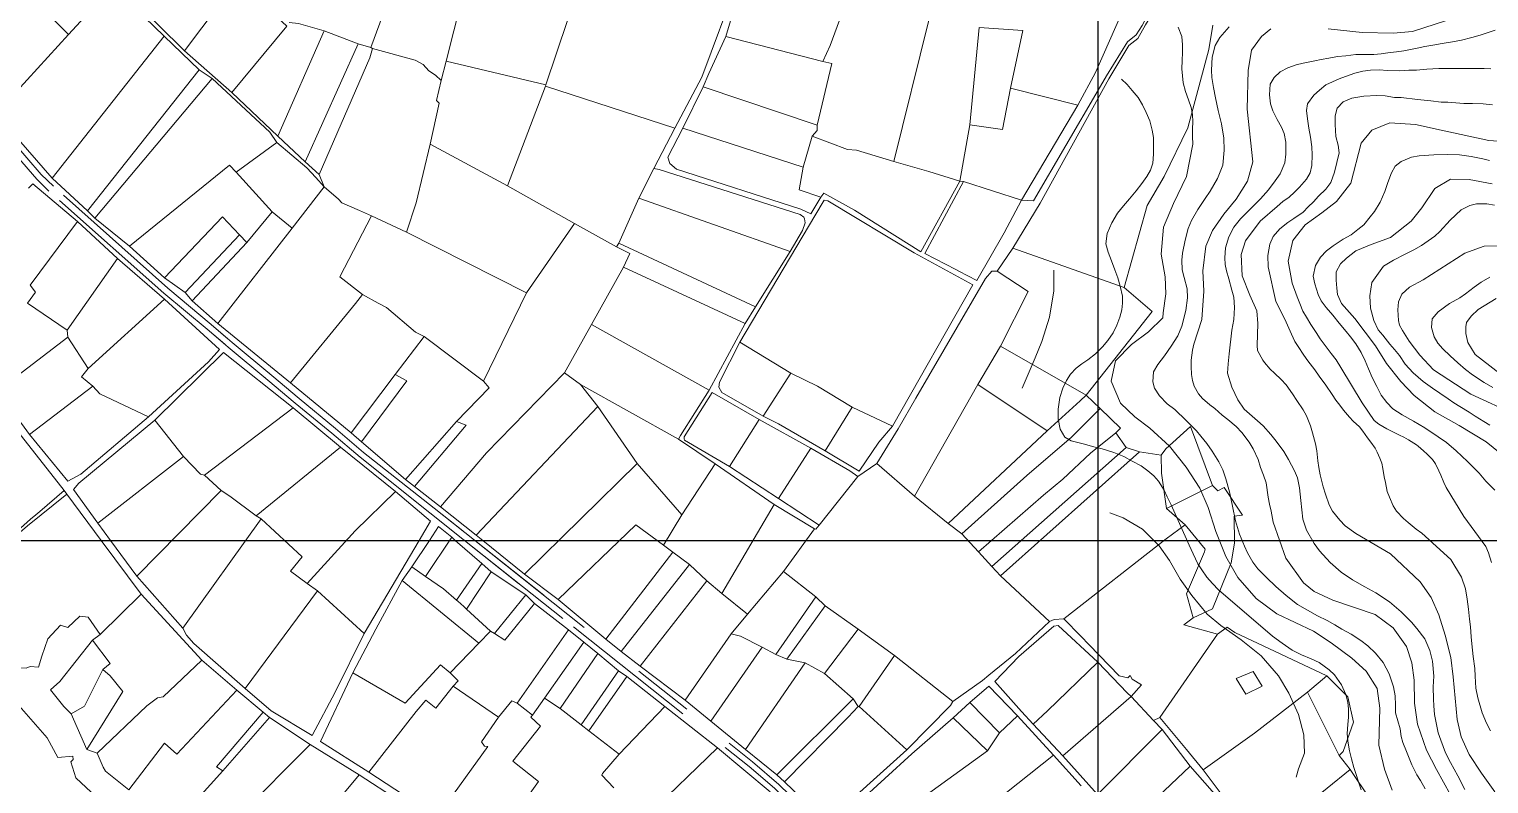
# Model space of a CAD drawing. Header units: metres. Extents: x 548946 to 557077, y 1838800 to 1845419.
# Drawn here: x 551358 to 552235, y 1840854 to 1841307 of the extents above; entities that cross this region are included whole.
import ezdxf

# ---------------------------------------------------------------- set-up
doc = ezdxf.new("R2010")
doc.units = ezdxf.units.M
doc.header["$LTSCALE"] = 28
doc.linetypes.add('MEDIUM_DASHED', pattern=[4.5, 3, -1.5])
for name, color, linetype, lineweight in [('1', 7, 'Continuous', 13), ('10', 7, 'Continuous', 13), ('2', 7, 'Continuous', 13), ('22', 7, 'Continuous', 13), ('60', 7, 'Continuous', 25)]:
    doc.layers.add(name, color=color, linetype=linetype, lineweight=lineweight)

msp = doc.modelspace()

# ---------------------------------------------------------------- linework, layer by layer
at = {"layer": '1'}
for points in [[(552048.1, 1841308.47), (552050.24, 1841302.81), (552050.76, 1841297.87), (552050.73, 1841293.17), (552050.5, 1841288.44), (552050.33, 1841283.31), (552051.15, 1841275.04), (552052.52, 1841269.8), (552054.27, 1841264.81), (552055.88, 1841260.1), (552056.81, 1841255.93), (552056.85, 1841251.54), (552056.66, 1841247.33), (552056.72, 1841242.74), (552056.98, 1841238.18), (552053.14, 1841218.59), (552045.27, 1841202.48), (552039.27, 1841188.24), (552037.93, 1841171.99), (552040.27, 1841158.41), (552040.64, 1841148.21), (552039.09, 1841136.73), (552038.86, 1841133.66), (552030.33, 1841125.33), (552020.04, 1841117.71), (552010.51, 1841107.84), (552007.98, 1841095.64), (552013.47, 1841082.39), (552022.14, 1841074.29), (552031.18, 1841067.52), (552042.9, 1841056.52), (552052.85, 1841043.89), (552061.24, 1841031.35), (552066.16, 1841019.72), (552070.74, 1841005.33), (552076.82, 1840990.21), (552084.04, 1840977.67), (552094.9, 1840965.02), (552107.33, 1840955.77), (552129.34, 1840945.4), (552140.09, 1840938.43), (552152.51, 1840929.19), (552161.01, 1840921.45), (552167.61, 1840911.05), (552169.32, 1840899.19), (552168.69, 1840876.84), (552171.96, 1840862.57), (552176.74, 1840849.89)], [(552078.72, 1841308.67), (552073.25, 1841302.24), (552070.45, 1841297.45), (552068.46, 1841290.4), (552068.25, 1841282.67), (552068.42, 1841278.12), (552069.31, 1841272.09), (552070.59, 1841265.98), (552072.07, 1841258.33), (552074.24, 1841250.37), (552075.59, 1841241.65), (552075.83, 1841234.5), (552074.86, 1841225.49), (552071.82, 1841217.41), (552067.29, 1841209.78), (552064.42, 1841205.51), (552059.91, 1841198.8), (552056.16, 1841192.2), (552054.13, 1841187.5), (552052.28, 1841180.35), (552050.64, 1841172.56), (552050.24, 1841168.46), (552050.57, 1841162.63), (552051.81, 1841157.95), (552053.45, 1841151.1), (552053.72, 1841145.78), (552052.71, 1841138.2), (552050.38, 1841128.64), (552047.96, 1841122.85), (552043.89, 1841116.72), (552039.91, 1841111), (552036, 1841105.68), (552033.28, 1841101.29), (552032.84, 1841095.36), (552033.98, 1841091.45), (552036.91, 1841086.85)], [(552238.61, 1841306.68), (552234.22, 1841305.22), (552229.57, 1841303.72), (552224.41, 1841302.17), (552218.33, 1841300.62), (552212.85, 1841299.55), (552206.71, 1841298.52), (552201.08, 1841297.55), (552196.33, 1841296.83), (552191.62, 1841295.85), (552187.68, 1841294.97), (552183.6, 1841294.2), (552179.23, 1841293.65), (552174.08, 1841293.01), (552170.11, 1841292.38), (552165.59, 1841291.95), (552160.49, 1841291.97), (552154.74, 1841292.03), (552148.82, 1841291.29), (552143.79, 1841290.79), (552138.67, 1841289.89), (552134.08, 1841289.06), (552130.14, 1841288.18), (552123.25, 1841286.79), (552118.94, 1841285.73), (552113.93, 1841284.06), (552109.41, 1841281.54), (552105.79, 1841278.08), (552103.41, 1841274.13), (552102.89, 1841267.79), (552103.57, 1841262.39), (552104.89, 1841258.11), (552107.62, 1841252.97), (552110.29, 1841248.34), (552111.8, 1841244.6), (552112.84, 1841239.38), (552112.83, 1841232.19), (552112.18, 1841226.89), (552109.35, 1841220.26), (552106.34, 1841216.1), (552102.32, 1841210.63), (552097.64, 1841205.21), (552092.64, 1841200.28), (552089.62, 1841197.29), (552085.55, 1841193.25), (552081.47, 1841188.3), (552078.54, 1841182.45), (552076.62, 1841175.81), (552076.19, 1841169.88), (552076.3, 1841165.84), (552077.18, 1841161.9), (552078.57, 1841157.11), (552080.46, 1841150.29), (552081.64, 1841146.13), (552082, 1841140.03), (552081.47, 1841132.78), (552080.33, 1841126.24), (552078.83, 1841112.07), (552078.14, 1841106.11), (552077.79, 1841100.58), (552080.28, 1841092.13), (552083.99, 1841084.37), (552087.82, 1841078.83), (552092.51, 1841074.72), (552095.87, 1841071.87), (552099.12, 1841068.88), (552103.83, 1841063.59)], [(552238.28, 1840848.82), (552230.29, 1840860.11), (552222.95, 1840871.34), (552218.15, 1840881.95), (552215.7, 1840892.3), (552213.37, 1840917.95), (552211.81, 1840929.69), (552208.51, 1840943.05), (552204.7, 1840955.19), (552200.18, 1840965.57), (552193.55, 1840975.07), (552175.73, 1840991.87), (552154.82, 1841004.11), (552148.46, 1841008.72), (552145.13, 1841012.16), (552140.79, 1841017.6), (552138.77, 1841021.39), (552136.64, 1841027.68), (552135.31, 1841032.15), (552133.35, 1841039.33), (552132.59, 1841043.86), (552132.1, 1841047.85), (552131.45, 1841053.84), (552130.54, 1841057.97), (552128.74, 1841064.69), (552127.54, 1841068.88), (552125.27, 1841074.77), (552123.27, 1841078.37), (552119.48, 1841084.07), (552116.87, 1841087.99), (552112.9, 1841093.47), (552110.09, 1841096.69), (552106.04, 1841100.52), (552103.33, 1841102.98), (552099.93, 1841106.99), (552098.9, 1841108.31), (552095.86, 1841114.1), (552095.48, 1841117.14), (552096.03, 1841130.34), (552095.38, 1841137.91), (552091.11, 1841147.45), (552086.52, 1841158.97), (552085.87, 1841171.79), (552088.49, 1841180.02), (552097.35, 1841191.86), (552107.5, 1841200.57), (552111.04, 1841203.62), (552114.75, 1841206.3), (552118.03, 1841209.33), (552121.06, 1841212.32), (552125.17, 1841217.01), (552127.44, 1841220.82), (552128.44, 1841225.39), (552128.7, 1841231.69), (552128.34, 1841236.61), (552127.64, 1841242.27), (552126.7, 1841247.64), (552125.85, 1841253.41), (552125.24, 1841258.3), (552125.9, 1841262.43), (552129.7, 1841267.61), (552132.98, 1841270.63), (552136.77, 1841273.72), (552140.84, 1841275.66), (552144.8, 1841277.46), (552148.67, 1841278.86), (552154.17, 1841280.86), (552159, 1841281.98), (552163.63, 1841282.56), (552169.09, 1841282.72), (552173.71, 1841282.38), (552181.04, 1841282.25), (552186.62, 1841282.55), (552191.32, 1841282.62), (552197.38, 1841283.24)], [(552197.38, 1841283.24), (552204.64, 1841283.63), (552211.17, 1841283.66), (552216.27, 1841283.64), (552224.52, 1841283.5), (552231.82, 1841283.63), (552235.89, 1841283.48)], [(552128.08, 1840928.8), (552122.16, 1840931.22), (552116.51, 1840933.99), (552110.68, 1840938.16), (552104.84, 1840942.34), (552072.34, 1840970.26), (552068.73, 1840974.03), (552065.25, 1840977.97), (552062.27, 1840982.19), (552060.03, 1840985.98), (552057.06, 1840991.97), (552054.74, 1840997.05), (552043.89, 1841021.3), (552041.61, 1841026.08), (552039.8, 1841030.07), (552036.28, 1841035.54), (552033.44, 1841038.71), (552029.92, 1841041.72), (552025.84, 1841044.89), (552020.51, 1841047.67), (552015.5, 1841050.35), (552009.45, 1841052.73), (552002.58, 1841054.94), (551996.64, 1841056.43), (551991.95, 1841057.76), (551983.88, 1841059.82), (551980.08, 1841061.95), (551977.26, 1841066.73), (551976.1, 1841072.95), (551976.12, 1841078.94), (551977.1, 1841085.81), (551978.78, 1841091.46), (551981.03, 1841096.11), (551983.55, 1841099.88), (551986.86, 1841103.43), (551990.22, 1841106), (551993.97, 1841108.54), (551998.43, 1841112.16), (552002.65, 1841116.37), (552005.8, 1841120.06), (552009.13, 1841124.69), (552011.39, 1841129.34), (552013.17, 1841134.09), (552014.22, 1841138.59), (552014.79, 1841142.65), (552014.66, 1841146.7), (552013.29, 1841152.81), (552011.89, 1841157.85), (552010.15, 1841162.62), (552008.17, 1841167.97), (552006.07, 1841173.15), (552004.76, 1841178.12), (552005.58, 1841184.44), (552008.39, 1841190.84), (552011.65, 1841196.62), (552015.24, 1841201.05), (552018.84, 1841205.34), (552022.85, 1841210.13), (552026.22, 1841214.46), (552029.3, 1841218.6), (552031.5, 1841222.48), (552032.89, 1841226.72), (552033.22, 1841232.05), (552033.38, 1841237.52), (552033.35, 1841242.04), (552032.49, 1841246.53), (552031.02, 1841252.17), (552028.86, 1841257.12), (552026.67, 1841261.83), (552024.12, 1841266.26), (552020.53, 1841270.41), (552017.41, 1841273.94), (552014.04, 1841277.19)], [(552236.9, 1841261.79), (552231.22, 1841262.26), (552224.92, 1841262.51), (552219.68, 1841262.64), (552210.19, 1841263.29), (552206.12, 1841263.43), (552199.9, 1841264.09), (552191.96, 1841264.93), (552182.15, 1841266.06), (552178.08, 1841266.2), (552172.48, 1841267.07), (552167.36, 1841267.35), (552159.57, 1841266.9), (552152.4, 1841265.74), (552147.19, 1841263.52), (552143.61, 1841259.81), (552142.35, 1841255.21), (552142.37, 1841249.86), (552142.86, 1841242.73)], [(552248.43, 1841239.22), (552234.69, 1841240.41), (552206.17, 1841246.44), (552190.62, 1841250.02), (552175.24, 1841250.91), (552164.46, 1841246.47), (552158.06, 1841238.77), (552151.92, 1841214.77), (552143.19, 1841203.56), (552134.49, 1841196.77), (552124.4, 1841189.69), (552117.03, 1841180.19), (552114.27, 1841167.71), (552116.62, 1841154.52), (552119.63, 1841146.3), (552121.29, 1841142.45), (552123.04, 1841137.84), (552125.21, 1841134.06), (552127.84, 1841129.69), (552131.06, 1841124.86), (552133.49, 1841121.12), (552136.46, 1841117.18), (552140.08, 1841112.27), (552143.02, 1841108.59), (552145.83, 1841103.84), (552158.67, 1841082.64), (552165.9, 1841072.13), (552168.6, 1841069.86), (552173.47, 1841067.09), (552176.67, 1841065.47), (552180.98, 1841063.31), (552183.75, 1841062.01), (552186.56, 1841060.34), (552191.27, 1841057.36), (552192.34, 1841056.53), (552195.49, 1841053.74), (552197.75, 1841051.8), (552200.86, 1841048.53), (552202.71, 1841046.06), (552204.78, 1841041.88), (552205.97, 1841039.24), (552207.68, 1841034.82), (552209.03, 1841031.71), (552219.68, 1841014.24), (552232.82, 1840996.4), (552234.46, 1840992.56), (552236.36, 1840986.62)], [(552142.86, 1841242.73), (552144.16, 1841237.54), (552144.74, 1841232.91), (552142.01, 1841221.33), (552139.92, 1841215.06), (552136.88, 1841211.16), (552132.44, 1841206.94), (552129.33, 1841203.55), (552126.2, 1841200.42), (552123.21, 1841197.17), (552117.68, 1841193.34), (552114.04, 1841191.06), (552109.17, 1841187.19), (552105.16, 1841182.64), (552103.14, 1841177.94), (552102.03, 1841171.14), (552102.09, 1841164.36), (552106.85, 1841143.49), (552112.1, 1841132.97), (552116.15, 1841123.86), (552118.24, 1841119.5), (552120.16, 1841116.46), (552123.59, 1841111.39), (552126.04, 1841107.94), (552130.3, 1841102.39), (552132.89, 1841098.67), (552136.85, 1841093.18), (552140.62, 1841087.68), (552142.89, 1841084.2), (552145.19, 1841081.21), (552147.49, 1841078.22), (552150.99, 1841074.12), (552153.22, 1841071.7), (552157.03, 1841068.22), (552158.99, 1841065.67), (552161.9, 1841061.69), (552163.77, 1841059.03), (552166.44, 1841055.41), (552167.62, 1841052.96), (552169.23, 1841049.3), (552170.37, 1841046.36), (552170.96, 1841043.15), (552171.88, 1841038.16), (552172.6, 1841034.68), (552173.75, 1841029.33), (552175.04, 1841025.92), (552177.33, 1841020.71), (552179.28, 1841017.48), (552183.48, 1841013.19), (552186.3, 1841010.65), (552191.02, 1841006.8), (552194.53, 1841004.25), (552211.81, 1840988.58), (552218.38, 1840977.95), (552220.71, 1840970.8), (552221.73, 1840964.65), (552222.47, 1840958.74), (552223.1, 1840952.67), (552223.68, 1840948.04), (552224.16, 1840942.09), (552224.56, 1840937.83), (552225.38, 1840930.23), (552226.28, 1840923.02), (552226.6, 1840918.36), (552226.98, 1840911.09), (552228.09, 1840905.35), (552230.65, 1840896.4), (552233.4, 1840890.08), (552235.66, 1840885.53)], [(552241.6, 1841052.32), (552233.07, 1841059.15), (552216.95, 1841069.02), (552202.31, 1841077.23), (552189.82, 1841086.99), (552181.89, 1841095.43), (552173.3, 1841106.26), (552166.68, 1841116.93), (552154.22, 1841133.42), (552146.2, 1841142.34), (552143.91, 1841147.77), (552143.41, 1841151.55), (552143.09, 1841156.32), (552143.09, 1841161.42), (552145.71, 1841166.19), (552149.15, 1841169.64), (552154.89, 1841173.92), (552164.08, 1841177.86), (552175.63, 1841182.04), (552188.15, 1841191.85), (552194.52, 1841199.81), (552202.28, 1841211.55), (552211.63, 1841217.13), (552222.92, 1841216.96), (552236.68, 1841214.34)], [(552238.03, 1841201.44), (552233.49, 1841202.19), (552227.22, 1841202.19), (552223.28, 1841201.3), (552218.14, 1841198.57), (552211.46, 1841192.38), (552205.26, 1841185.6), (552202.35, 1841182.75), (552194.29, 1841177.17), (552189.77, 1841174.65), (552184.48, 1841172.03), (552177.49, 1841168.41), (552171.41, 1841164.78), (552164.41, 1841154.89), (552163.17, 1841147.03), (552163.59, 1841139.5), (552165.69, 1841132.06), (552168.35, 1841126.51), (552170.97, 1841123.31), (552175.31, 1841117.84), (552178.04, 1841114.79), (552180.98, 1841111.11), (552184.52, 1841105.8), (552189.34, 1841100.65), (552195.34, 1841095.52), (552200.8, 1841091.5), (552205.22, 1841088.53), (552210.22, 1841085.1), (552213.67, 1841082.66), (552217.33, 1841080.5), (552222.99, 1841077.03), (552226.43, 1841074.58), (552231.66, 1841071.45), (552235.32, 1841069.29)], [(552250.96, 1841075.38), (552223.91, 1841087.92), (552201.48, 1841102.53), (552193.28, 1841111.25), (552186.88, 1841119.64), (552182.78, 1841126.22), (552180.98, 1841129.34), (552180.49, 1841132.14), (552179.98, 1841138.56), (552180.48, 1841143.33), (552182.44, 1841147.93), (552187.04, 1841152.21), (552195.24, 1841156.49), (552220.33, 1841172.63), (552231.91, 1841176.89), (552245.75, 1841177.01)], [(551973.45, 1841162.38), (551973.45, 1841162.38), (551973.45, 1841149.93), (551970.88, 1841134.18), (551966.22, 1841119.59), (551962.26, 1841109.75), (551954.38, 1841091.37)], [(552237.08, 1841091.85), (552232, 1841094.87), (552224.89, 1841099.47), (552220.69, 1841102.74), (552216.03, 1841106.6), (552211.45, 1841110.86), (552207.13, 1841115.15), (552204.1, 1841118.43), (552201.79, 1841122.33), (552200.31, 1841127.89), (552200.7, 1841133.16), (552204.36, 1841137.28), (552211.05, 1841142.29), (552217.28, 1841145.82), (552220.77, 1841148.21), (552225.9, 1841152.12), (552230.21, 1841155.27), (552235.32, 1841158.26)], [(552036.91, 1841086.85), (552041.56, 1841082.07), (552046.04, 1841078.58), (552053, 1841072.01), (552059.13, 1841065.85), (552061.75, 1841062.65), (552065.3, 1841058.26), (552068.63, 1841053.58), (552072.55, 1841047.27), (552074.99, 1841042.35), (552076.84, 1841036.97), (552078.87, 1841029.12), (552080.73, 1841020.47), (552082.59, 1841011.82), (552084.91, 1841003.75), (552087.9, 1840996.54), (552089.7, 1840992.59), (552092.9, 1840986.85), (552096.02, 1840982.79), (552101.1, 1840977.68), (552106.87, 1840972.26), (552112.9, 1840966.87), (552119.84, 1840961.47), (552125.76, 1840958.03), (552131.79, 1840954.73), (552137.64, 1840951.8), (552142.14, 1840949.23), (552146.39, 1840946.63), (552151.98, 1840943.67), (552157.82, 1840939.82), (552162.13, 1840936.7), (552166.74, 1840932.18), (552171.22, 1840926.6), (552174.81, 1840919.87), (552177.49, 1840911.97), (552178.42, 1840906.6), (552178.62, 1840900.88), (552178.6, 1840896.27), (552181.43, 1840886.72), (552182.1, 1840882.08), (552183.12, 1840878.54), (552185.25, 1840873.12), (552186.8, 1840869.16), (552188.57, 1840865.05), (552191.52, 1840859.15), (552193.6, 1840855.65), (552196.54, 1840850.61)], [(552103.83, 1841063.59), (552106.95, 1841059.54), (552111.64, 1841053.33), (552114.45, 1841048.59), (552118.04, 1841041.85), (552119.76, 1841037.49), (552121.01, 1841031.64), (552121.72, 1841023.89), (552123.1, 1841012.83), (552125.25, 1841006.04), (552129.77, 1840998.11), (552133.06, 1840993.69), (552139.43, 1840986.65), (552146.04, 1840980.81), (552152.74, 1840976.29), (552160.33, 1840972.01), (552166.79, 1840968.38), (552175.02, 1840963.13), (552182.07, 1840956.96), (552188.19, 1840950.8), (552191.54, 1840947.04), (552196.23, 1840940.83), (552199.33, 1840933.77), (552200.91, 1840927.43), (552201.77, 1840918.4), (552201.26, 1840912.06), (552201.53, 1840904.65), (552201.64, 1840900.61), (552202.17, 1840895.32), (552202.8, 1840891.35), (552204.32, 1840884.36), (552205.79, 1840879.97), (552208.7, 1840872.36), (552211.78, 1840866.48), (552216.04, 1840858.52), (552220.33, 1840850.3)], [(552007.05, 1841016.59), (552015.14, 1841013.52), (552026.63, 1841006.65), (552036.68, 1840996.75)], [(552036.68, 1840996.75), (552042.86, 1840987.8), (552049.43, 1840976.69), (552056.25, 1840966.78), (552065.55, 1840955.62), (552073.66, 1840948.85), (552086.03, 1840940.15), (552097.99, 1840930.62), (552108.3, 1840918.68), (552114.66, 1840908.19), (552120.41, 1840895.42), (552123.51, 1840883.1), (552123.97, 1840872.13), (552120.49, 1840862.62), (552118.98, 1840857.7)], [(552158.03, 1840850.11), (552156.42, 1840854.81), (552155.04, 1840859.34), (552153.59, 1840863.55), (552152.14, 1840868.68), (552151.13, 1840873.45), (552150, 1840879.24), (552149.71, 1840884), (552149.98, 1840889.24), (552150.34, 1840893.68), (552150.34, 1840898.58), (552150.02, 1840902.83), (552148.84, 1840907.38), (552146.27, 1840913.19), (552142.05, 1840919.2), (552138.81, 1840922.27), (552132.86, 1840926.53), (552128.08, 1840928.8)]]:
    msp.add_lwpolyline(points, dxfattribs=at)
at = {"layer": '10'}
for p, q in [((551354.77, 1841331.22), (551381.75, 1841304.12)), ((551408.33, 1841333.06), (551439.13, 1841302.95)), ((551776.4, 1841302.86), (551785.97, 1841334.94)), ((551563.29, 1841296.24), (551572.14, 1841319.96)), ((551617.66, 1841324.53), (551608.41, 1841287.92)), ((551668.26, 1841273.77), (551681.38, 1841312.39)), ((551877.31, 1841227.67), (551898.32, 1841312.71)), ((551507.47, 1841242.85), (551535.29, 1841306.19)), ((551776.4, 1841302.86), (551834.64, 1841287.73)), ((551928.52, 1841308.28), (551923.03, 1841249.76)), ((551460.18, 1841282.86), (551467.87, 1841277.56)), ((551608.41, 1841287.92), (551605.48, 1841276.32)), ((551608.41, 1841287.92), (551668.26, 1841273.77)), ((551467.87, 1841277.56), (551502.66, 1841245.3)), ((551668.11, 1841273.05), (551668.26, 1841273.77)), ((551479.77, 1841269.26), (551507.47, 1841242.85)), ((551745.84, 1841247.63), (551668.11, 1841273.05)), ((551750.73, 1841247.74), (551762.87, 1841272.5)), ((551831.26, 1841249.57), (551762.87, 1841272.5)), ((551733.29, 1841223.45), (551745.84, 1841247.63)), ((551750.73, 1841247.74), (551822.92, 1841224.35)), ((551923.03, 1841249.76), (551917.02, 1841215.83)), ((551506.86, 1841239.19), (551482.31, 1841221.22)), ((551822.92, 1841224.35), (551828.32, 1841242.93)), ((551645.39, 1841213.09), (551598.84, 1841238.13)), ((551733.29, 1841223.45), (551724.27, 1841205.73)), ((551515.93, 1841187.56), (551535.27, 1841212.39)), ((551919.13, 1841215.65), (551917.02, 1841215.83)), ((551954, 1841204.5), (551919.13, 1841215.65)), ((551418.22, 1841176.89), (551397.45, 1841193.58)), ((551471.38, 1841130.35), (551515.93, 1841187.56)), ((551656.81, 1841148.67), (551685.53, 1841190.37)), ((551451.66, 1841149.06), (551484.3, 1841183.72)), ((551411.08, 1841169.46), (551380.93, 1841126.38)), ((551939.49, 1841161.7), (551948.81, 1841175.7)), ((551948.81, 1841175.7), (552015.79, 1841151.91)), ((551695.69, 1841129.72), (551714.96, 1841164.1)), ((551788.03, 1841130.35), (551714.96, 1841164.1)), ((551439.4, 1841157.79), (551451.66, 1841149.06)), ((551439.38, 1841144.95), (551393.56, 1841103.28)), ((551439.38, 1841144.95), (551472.37, 1841114.8)), ((551451.66, 1841149.06), (551455.89, 1841143.97)), ((551471.38, 1841130.35), (551455.89, 1841143.97)), ((551656.81, 1841148.67), (551630.94, 1841095.68)), ((551766.45, 1841090.36), (551695.69, 1841129.72)), ((551766.45, 1841090.36), (551788.03, 1841130.35)), ((551381.24, 1841122.18), (551393.56, 1841103.28)), ((551595.2, 1841122.62), (551630.94, 1841095.68)), ((551815.59, 1841100.5), (551784.86, 1841119.18)), ((551927.76, 1841093.71), (551941.33, 1841116.81)), ((551992.87, 1841087.2), (551941.33, 1841116.81)), ((551433.62, 1841072.32), (551474.85, 1841112.97)), ((551474.85, 1841112.97), (551516.66, 1841079.68)), ((551798.8, 1841074.6), (551815.59, 1841100.5)), ((551358.2, 1841063.72), (551339.02, 1841089.96)), ((551551.44, 1841064.66), (551514.96, 1841094.74)), ((551689.26, 1841093.66), (551748.1, 1841060.73)), ((551927.76, 1841093.71), (551889.68, 1841026.49)), ((551969.52, 1841065.77), (551927.76, 1841093.71)), ((551992.87, 1841087.2), (552001.22, 1841079.3)), ((551433.62, 1841072.32), (551450.78, 1841050.3)), ((551516.66, 1841079.68), (551463.39, 1841039.11)), ((551796.5, 1841072.6), (551827.48, 1841055.36)), ((551351.24, 1841065.47), (551378.99, 1841030.05)), ((551551.44, 1841064.66), (551557.72, 1841059.29)), ((551583.99, 1841036.63), (551614.75, 1841071.53)), ((551910.02, 1841010.18), (551969.52, 1841065.77)), ((551545.06, 1841056.04), (551494.4, 1841014.69)), ((551583.99, 1841036.63), (551557.72, 1841059.29)), ((551936.14, 1840984.32), (552016.97, 1841055.86)), ((551450.78, 1841050.3), (551399.37, 1841010.42)), ((551855.68, 1841038.31), (551867.07, 1841046.19)), ((551889.68, 1841026.49), (551867.07, 1841046.19)), ((551941.35, 1840978.67), (552024.9, 1841053.26)), ((552024.9, 1841053.26), (552037.98, 1841051.17)), ((551832.61, 1841009.09), (551855.68, 1841038.31)), ((551378.99, 1841030.05), (551380.58, 1841027.81)), ((551422.67, 1840978.45), (551473.33, 1841029.88)), ((551583.99, 1841036.63), (551589.45, 1841032.43)), ((551605.06, 1841020.11), (551589.45, 1841032.43)), ((552041.08, 1841019.11), (552068.81, 1841032.92)), ((551380.58, 1841027.81), (551401.31, 1841000)), ((551626.56, 1841003.2), (551605.06, 1841020.11)), ((551774.14, 1840968.08), (551805.46, 1841021.62)), ((551497.44, 1841012.88), (551450.31, 1840947.28)), ((551497.44, 1841012.88), (551494.4, 1841014.69)), ((552052.38, 1841009.39), (552041.08, 1841019.11)), ((551595.68, 1841005.72), (551592.29, 1841000)), ((551603.86, 1841008.27), (551598.44, 1841000)), ((551611.87, 1841001.83), (551603.86, 1841008.27)), ((551401.31, 1841000), (551425.39, 1840967.69)), ((551592.29, 1841000), (551559.18, 1840944.1)), ((551598.44, 1841000), (551587.96, 1840984.01)), ((551611.87, 1841001.83), (551596.15, 1840978.31)), ((551613.97, 1841000), (551611.87, 1841001.83)), ((551614.76, 1840963.96), (551629.89, 1840986.11)), ((551704.4, 1840940.68), (551744.6, 1840992.95)), ((551713.63, 1840933.3), (551754.71, 1840985.41)), ((551928.27, 1840993.07), (551936.14, 1840984.32)), ((551450.31, 1840947.28), (551422.67, 1840978.45)), ((551582.12, 1840975.89), (551587.96, 1840984.01)), ((551582.12, 1840975.89), (551628.18, 1840938.25)), ((551596.15, 1840978.31), (551587.96, 1840984.01)), ((551620.81, 1840958.69), (551635.6, 1840981.13)), ((551635.6, 1840981.13), (551656.34, 1840967.25)), ((551725.07, 1840924.34), (551764.98, 1840975.75)), ((551774.14, 1840968.08), (551764.98, 1840975.75)), ((551789.45, 1840955.65), (551811.19, 1840981.26)), ((551941.35, 1840978.67), (551936.14, 1840984.32)), ((551941.35, 1840978.67), (551970.89, 1840951.31)), ((551425.39, 1840967.69), (551400.76, 1840943.5)), ((551461.84, 1840927.95), (551425.39, 1840967.69)), ((551531.24, 1840969.58), (551487.7, 1840910.95)), ((551531.24, 1840969.58), (551525.09, 1840974.04)), ((551559.18, 1840944.1), (551531.24, 1840969.58)), ((551661.48, 1840962.14), (551656.34, 1840967.25)), ((551774.14, 1840968.08), (551789.45, 1840955.65)), ((551620.81, 1840958.69), (551635.12, 1840945.45)), ((551661.48, 1840962.14), (551682.06, 1840946.31)), ((551704.4, 1840940.68), (551675.76, 1840964.51)), ((551806.41, 1840931.38), (551830.5, 1840966.03)), ((551836.14, 1840960.67), (551813.1, 1840928.55)), ((551830.5, 1840966.03), (551836.14, 1840960.67)), ((551856.03, 1840946.67), (551836.14, 1840960.67)), ((551779.69, 1840943.79), (551789.45, 1840955.65)), ((551400.76, 1840943.5), (551396.01, 1840939.97)), ((551628.18, 1840938.25), (551635.12, 1840945.45)), ((551651.23, 1840902.24), (551682.06, 1840946.31)), ((551691.1, 1840938.8), (551682.06, 1840946.31)), ((551713.63, 1840933.3), (551704.4, 1840940.68)), ((551751.95, 1840904.01), (551779.69, 1840943.79)), ((551856.03, 1840946.67), (551835.69, 1840919.95)), ((551856.03, 1840946.67), (551877.82, 1840930.81)), ((552037.22, 1840893.48), (552071.76, 1840943.66)), ((551628.18, 1840938.25), (551610.88, 1840920.3)), ((551699.59, 1840932.07), (551712.08, 1840921.65)), ((551725.07, 1840924.34), (551713.63, 1840933.3)), ((551482.85, 1840910), (551461.84, 1840927.95)), ((551751.95, 1840904.01), (551725.07, 1840924.34)), ((551788.26, 1840874.27), (551824.03, 1840926.47)), ((551813.1, 1840928.55), (551806.41, 1840931.38)), ((551824.03, 1840926.47), (551813.1, 1840928.55)), ((551835.69, 1840919.95), (551824.03, 1840926.47)), ((551877.82, 1840930.81), (551856.64, 1840900.16)), ((551912.77, 1840903.25), (551877.82, 1840930.81)), ((551712.08, 1840921.65), (551689.51, 1840889.21)), ((551716.91, 1840918.15), (551694.24, 1840885.53)), ((551712.08, 1840921.65), (551716.91, 1840918.15)), ((551716.91, 1840918.15), (551739.91, 1840900.18)), ((552125.74, 1840908.75), (552137.33, 1840918.49)), ((551639.88, 1840893.73), (551612.79, 1840912.41)), ((551978.88, 1840870.59), (552019.99, 1840906.1)), ((552033.27, 1840891.79), (552019.99, 1840906.1)), ((552144.82, 1840870.64), (552125.74, 1840908.75)), ((551660.32, 1840895), (551651.23, 1840902.24)), ((551660.32, 1840895), (551667.53, 1840905.2)), ((551689.51, 1840889.21), (551676.92, 1840899)), ((551712.32, 1840871.46), (551739.91, 1840900.18)), ((551739.91, 1840900.18), (551771.43, 1840875.38)), ((551767.53, 1840891.25), (551751.95, 1840904.01)), ((551807.01, 1840859.17), (551852.93, 1840904.85)), ((551856.64, 1840900.16), (551855.99, 1840900.05)), ((551885.18, 1840874.2), (551856.64, 1840900.16)), ((551913, 1840893.25), (551923.09, 1840902.56)), ((551383.3, 1840895.83), (551392.64, 1840874.22)), ((551694.24, 1840885.53), (551689.51, 1840889.21)), ((551788.26, 1840874.27), (551767.53, 1840891.25)), ((551913, 1840893.25), (551933.62, 1840873.45)), ((551978.88, 1840870.59), (551961.01, 1840889.55)), ((552037.22, 1840893.48), (552033.27, 1840891.79)), ((551712.32, 1840871.46), (551694.24, 1840885.53)), ((551999.7, 1840847.23), (552038.46, 1840886.29)), ((551392.64, 1840874.22), (551398.94, 1840872.03)), ((551526.82, 1840877.22), (551464.4, 1840814.68)), ((551556.28, 1840859.03), (551526.82, 1840877.22)), ((551728.44, 1840833.88), (551771.43, 1840875.38)), ((551771.43, 1840875.38), (551803.09, 1840848.84)), ((551788.26, 1840874.27), (551807.01, 1840859.17)), ((551852.09, 1840814.64), (551933.62, 1840873.45)), ((551973.33, 1840871), (551989.97, 1840852.55)), ((551999.7, 1840847.23), (551978.88, 1840870.59)), ((552053.05, 1840874.27), (552063.14, 1840862.03)), ((552151.42, 1840862.19), (552144.82, 1840870.64)), ((552014.92, 1840826), (552055.27, 1840864.32)), ((552073.02, 1840844.25), (552055.27, 1840864.32)), ((552063.14, 1840862.03), (552075.08, 1840846.03)), ((552151.42, 1840862.19), (552163.18, 1840844.69)), ((551474.46, 1840861.48), (551443.08, 1840826.99)), ((551579.76, 1840843.93), (551556.28, 1840859.03)), ((551807.01, 1840859.17), (551811.65, 1840854.8))]:
    msp.add_line(p, q, dxfattribs=at)
for points in [[(551404.96, 1841340.37), (551451.42, 1841294.3), (551483.25, 1841336.61), (551512.72, 1841309.02)], [(551745.84, 1841247.63), (551762.09, 1841278.34), (551783.8, 1841337.13)], [(551337.96, 1841256.44), (551381.75, 1841304.12), (551408.33, 1841333.06)], [(551987.9, 1841261.55), (551998.5, 1841281.09), (552019.05, 1841328.13)], [(551847.57, 1841320.25), (551839.13, 1841297.48), (551834.64, 1841287.73)], [(552000, 1841270.66), (552004.99, 1841279.23), (552017.76, 1841299.56), (552022.87, 1841303.91), (552026.45, 1841309.34), (552030.94, 1841317.65)], [(551451.42, 1841294.3), (551479.77, 1841269.26), (551512.72, 1841309.02)], [(551514.21, 1841311.22), (551519.75, 1841310.73), (551535.29, 1841306.19), (551555.57, 1841298.39)], [(552000, 1841265.67), (552006.45, 1841277.35), (552018.49, 1841297.49), (552023.82, 1841301.71), (552028.53, 1841309.91), (552031.72, 1841315.06)], [(552015.79, 1841151.91), (552029.45, 1841201.24), (552039.82, 1841218.74), (552053.99, 1841248.02), (552066.56, 1841295.1), (552068.98, 1841309.6)], [(551337.96, 1841256.44), (551371.85, 1841217.72), (551439.13, 1841302.95)], [(551371.85, 1841217.72), (551393.06, 1841198.07), (551460.18, 1841282.86), (551439.13, 1841302.95)], [(551762.87, 1841272.5), (551766.16, 1841280.5), (551776.4, 1841302.86)], [(551947.37, 1841271.8), (551954.8, 1841306.47), (551928.52, 1841308.28)], [(551507.47, 1841242.85), (551523.74, 1841227.56), (551555.57, 1841298.39)], [(551564.35, 1841295.56), (551562.73, 1841290.07), (551532.15, 1841219.97)], [(551605.48, 1841276.32), (551602.13, 1841279.57), (551598.17, 1841282.09), (551594.6, 1841286.04), (551589.86, 1841288.55), (551564.35, 1841295.56), (551563.29, 1841296.24), (551555.57, 1841298.39)], [(551831.26, 1841249.57), (551840.09, 1841286.67), (551834.64, 1841287.73)], [(551393.06, 1841198.07), (551397.45, 1841193.58), (551467.87, 1841277.56)], [(551598.84, 1841238.13), (551604.39, 1841262.85), (551602.79, 1841264.44), (551605.48, 1841276.32)], [(551668.11, 1841273.05), (551645.39, 1841213.09), (551685.53, 1841190.37), (551710.78, 1841176.32)], [(551947.37, 1841271.8), (551942.53, 1841246.92), (551923.03, 1841249.76)], [(551954, 1841204.5), (551987.9, 1841261.55), (551947.37, 1841271.8)], [(551948.81, 1841175.7), (551965.21, 1841202.7), (552000, 1841265.67)], [(552000, 1841270.66), (551961.16, 1841203.97), (551954, 1841204.5)], [(551750.73, 1841247.74), (551741.73, 1841230.26), (551742.84, 1841226.52), (551746.93, 1841223.18), (551821.57, 1841199.11), (551827.57, 1841196.17), (551833.52, 1841206.28)], [(551828.32, 1841242.93), (551831.24, 1841246.34), (551831.26, 1841249.57)], [(551502.66, 1841245.3), (551506.86, 1841239.19), (551524.83, 1841223.92)], [(551828.32, 1841242.93), (551849.5, 1841234.97), (551854.94, 1841234.41), (551877.31, 1841227.67)], [(551584.62, 1841185.27), (551590.53, 1841202.78), (551598.84, 1841238.13)], [(551439.4, 1841157.79), (551418.22, 1841176.89), (551478.47, 1841225.43)], [(551503.98, 1841197.43), (551482.31, 1841221.22), (551478.47, 1841225.43)], [(551523.74, 1841227.56), (551532.15, 1841219.97), (551535.27, 1841212.39)], [(551535.27, 1841212.39), (551530.21, 1841218), (551524.83, 1841223.92)], [(551815.14, 1841173.7), (551822.61, 1841186.26), (551824.19, 1841190.78), (551823.73, 1841193.21), (551823.25, 1841194.2), (551821.18, 1841195.92), (551736.39, 1841222.89), (551733.29, 1841223.45)], [(551833.52, 1841206.28), (551820.56, 1841210.72), (551822.92, 1841224.35)], [(551877.31, 1841227.67), (551898.33, 1841221.67), (551917.02, 1841215.83)], [(551386.99, 1841191.65), (551360.18, 1841214.19), (551357.73, 1841211.76)], [(551563.58, 1841195.11), (551556.4, 1841198.3), (551545.83, 1841202.94), (551543.91, 1841205.03), (551535.27, 1841212.39)], [(551833.52, 1841206.28), (551835.39, 1841208.59), (551853.72, 1841198.52), (551893.67, 1841173.46), (551917.02, 1841215.83)], [(551916.34, 1841161.86), (551914.62, 1841162.75), (551896.08, 1841172.37), (551919.13, 1841215.65)], [(551794.19, 1841140.32), (551815.14, 1841173.7), (551724.27, 1841205.73), (551712.23, 1841178.52)], [(551876.51, 1841068.71), (551924.74, 1841153.5), (551889.6, 1841172.79), (551837.81, 1841203.96), (551835.44, 1841204.47), (551829.94, 1841194.99), (551784.86, 1841119.18)], [(551954, 1841204.5), (551943.64, 1841184.88), (551927.24, 1841156.2), (551916.34, 1841161.86)], [(551488.74, 1841179.02), (551503.98, 1841197.43), (551515.93, 1841187.56)], [(551563.58, 1841195.11), (551544.63, 1841158.44), (551558.19, 1841147.81)], [(551656.81, 1841148.67), (551584.62, 1841185.27), (551563.58, 1841195.11)], [(551386.99, 1841191.65), (551358.74, 1841153.3), (551361.91, 1841149.19), (551357.09, 1841142.62)], [(551439.38, 1841144.95), (551411.08, 1841169.46), (551386.99, 1841191.65)], [(551484.3, 1841183.72), (551474.2, 1841194.42), (551439.4, 1841157.79)], [(551484.3, 1841183.72), (551488.74, 1841179.02), (551455.89, 1841143.97)], [(551710.78, 1841176.32), (551712.23, 1841178.52), (551794.19, 1841140.32), (551788.03, 1841130.35)], [(551714.96, 1841164.1), (551718.86, 1841172.44), (551710.78, 1841176.32)], [(551867.07, 1841046.19), (551879.95, 1841066.99), (551890.49, 1841085.43), (551932.4, 1841157.34), (551936.32, 1841161.85), (551939.49, 1841161.7)], [(551939.49, 1841161.7), (551957.97, 1841149.66), (551941.33, 1841116.81)], [(551992.87, 1841087.2), (552032.59, 1841137.53), (552015.79, 1841151.91)], [(551357.09, 1841142.62), (551380.93, 1841126.38), (551381.24, 1841122.18), (551339.02, 1841089.96)], [(551558.19, 1841147.81), (551554.08, 1841142.26), (551514.96, 1841094.74), (551471.38, 1841130.35)], [(551595.2, 1841122.62), (551590, 1841125.19), (551572.61, 1841139.93), (551567.62, 1841142.57), (551558.19, 1841147.81)], [(551699.68, 1841080.37), (551689.26, 1841093.66), (551679.58, 1841100.64), (551695.69, 1841129.72)], [(551551.44, 1841064.66), (551577.84, 1841099.63), (551595.2, 1841122.62)], [(551784.86, 1841119.18), (551772.67, 1841095.13), (551772.2, 1841091.98), (551774.12, 1841088.94), (551798.8, 1841074.6)], [(551472.37, 1841114.8), (551465.74, 1841107.36), (551429.66, 1841074.16)], [(551393.56, 1841103.28), (551389.56, 1841098.27), (551396.28, 1841092.69), (551358.2, 1841063.72)], [(551557.72, 1841059.29), (551584.86, 1841095.88), (551577.84, 1841099.63)], [(551605.06, 1841020.11), (551632.71, 1841052.66), (551679.58, 1841100.64)], [(551852.43, 1841080.02), (551831.42, 1841092.72), (551815.59, 1841100.5)], [(551429.66, 1841074.16), (551400.42, 1841088.09), (551396.28, 1841092.69)], [(551614.75, 1841071.53), (551634.32, 1841091.67), (551630.94, 1841095.68)], [(551748.1, 1841060.73), (551749.23, 1841063.04), (551766.45, 1841090.36)], [(551778.62, 1841044.39), (551751.7, 1841060.23), (551751.44, 1841060.99), (551751.44, 1841062.26), (551768.18, 1841088.77), (551796.5, 1841072.6)], [(551992.87, 1841087.2), (551989.19, 1841083.82), (551969.52, 1841065.77)], [(551429.66, 1841074.16), (551388.99, 1841039.79), (551381.18, 1841035.62), (551358.2, 1841063.72)], [(551433.62, 1841072.32), (551387.95, 1841034.28), (551384.77, 1841030.56), (551399.37, 1841010.42)], [(551578.09, 1841029.45), (551545.06, 1841056.04), (551516.66, 1841079.68)], [(551655.61, 1840979.6), (551630.5, 1841000), (551626.56, 1841003.2), (551699.68, 1841080.37)], [(551769.98, 1841046.06), (551750.07, 1841015.31), (551723.21, 1841046.19), (551699.68, 1841080.37)], [(551808.08, 1841025.11), (551778.62, 1841044.39), (551796.5, 1841072.6)], [(551798.8, 1841074.6), (551808.04, 1841069.94), (551836.08, 1841053.74)], [(551836.08, 1841053.74), (551852.43, 1841080.02), (551876.51, 1841068.71)], [(552001.22, 1841079.3), (551984, 1841061.98), (551957.15, 1841038.98), (551918.19, 1841003.86)], [(552010.79, 1841064.67), (552013.59, 1841067.43), (552001.22, 1841079.3)], [(551589.45, 1841032.43), (551620.53, 1841069.29), (551614.75, 1841071.53)], [(551876.51, 1841068.71), (551868.39, 1841059.07), (551856.61, 1841041.66), (551836.08, 1841053.74)], [(552010.79, 1841064.67), (551995.41, 1841052.42), (551978.82, 1841036.77), (551967.28, 1841027.1), (551928.27, 1840993.07)], [(552010.79, 1841064.67), (552016.97, 1841055.86), (552024.9, 1841053.26)], [(552037.98, 1841051.17), (552040.63, 1841055.06), (552055.44, 1841068.35), (552068.81, 1841032.92)], [(551748.1, 1841060.73), (551769.98, 1841046.06), (551805.46, 1841021.62)], [(551832.61, 1841009.09), (551808.08, 1841025.11), (551827.48, 1841055.36)], [(551827.48, 1841055.36), (551850.91, 1841041.83), (551855.68, 1841038.31)], [(551450.78, 1841050.3), (551461.04, 1841039.85), (551463.39, 1841039.11), (551473.33, 1841029.88)], [(551675.76, 1840964.51), (551655.61, 1840979.6), (551723.21, 1841046.19)], [(552041.08, 1841019.11), (552038.09, 1841040.31), (552037.98, 1841051.17)], [(551378.99, 1841030.05), (551364.41, 1841017.44), (551362.06, 1841015.41)], [(551494.4, 1841014.69), (551478.54, 1841026.59), (551473.33, 1841029.88)], [(551525.09, 1840974.04), (551553.75, 1841005.7), (551578.09, 1841029.45)], [(551578.09, 1841029.45), (551599.13, 1841011.54), (551595.68, 1841005.72)], [(552068.81, 1841032.92), (552071.9, 1841029.79), (552075.75, 1841031.75), (552086.76, 1841015.18), (552081.68, 1841014.55), (552081.89, 1840998.23), (552079.99, 1840986.51), (552068.76, 1840958.83), (552057.08, 1840953.48)], [(551380.58, 1841027.81), (551357.07, 1841008.75), (551346.9, 1840999.96)], [(551830.5, 1840966.03), (551811.19, 1840981.26), (551829.77, 1841006.88), (551805.46, 1841021.62)], [(551928.27, 1840993.07), (551918.19, 1841003.86), (551910.02, 1841010.18), (551889.68, 1841026.49)], [(551362.06, 1841015.41), (551358.93, 1841012.7), (551346.82, 1841001.98), (551346.9, 1840999.96)], [(551525.09, 1840974.04), (551515.08, 1840981.41), (551521.97, 1840990.04), (551497.44, 1841012.88)], [(551764.98, 1840975.75), (551754.71, 1840985.41), (551744.6, 1840992.95), (551739.06, 1840997.09), (551750.07, 1841015.31)], [(551422.67, 1840978.45), (551406.96, 1841000), (551399.37, 1841010.42)], [(551675.76, 1840964.51), (551722.36, 1841009.32), (551739.06, 1840997.09)], [(551832.61, 1841009.09), (551830.52, 1841006.69), (551829.77, 1841006.88)], [(552052.38, 1841009.39), (552040.87, 1841000.94), (551979.45, 1840952.76)], [(552057.08, 1840953.48), (552053.11, 1840967.86), (552063.85, 1840993.13), (552064.36, 1840994.79), (552052.38, 1841009.39)], [(551635.6, 1840981.13), (551629.89, 1840986.11), (551613.97, 1841000)], [(551552.39, 1840920.32), (551566.17, 1840946.67), (551582.12, 1840975.89)], [(551614.76, 1840963.96), (551606.82, 1840970.89), (551596.15, 1840978.31)], [(551656.34, 1840967.25), (551637.56, 1840944.11), (551635.12, 1840945.45)], [(551620.81, 1840958.69), (551619.06, 1840960.2), (551615.41, 1840963.39), (551614.76, 1840963.96)], [(551637.56, 1840944.11), (551643.82, 1840940.01), (551661.48, 1840962.14)], [(551346.25, 1840919.93), (551351.59, 1840923.45), (551356.34, 1840923.16), (551358.67, 1840924.25), (551363.72, 1840923.7), (551365.59, 1840930.3), (551369.36, 1840940.78), (551376.82, 1840949.06), (551381.2, 1840947.58), (551388.48, 1840954.53), (551393.49, 1840953.88), (551400.76, 1840943.5)], [(551934.45, 1840918.89), (551950.36, 1840932.05), (551970.89, 1840951.31)], [(551970.89, 1840951.31), (551973.62, 1840952.39), (551979.45, 1840952.76)], [(551979.45, 1840952.76), (551989.61, 1840942.35), (551994.71, 1840937.14)], [(552071.76, 1840943.66), (552051.51, 1840949.17), (552057.08, 1840953.48)], [(551487.7, 1840910.95), (551456.86, 1840937.93), (551452.61, 1840942.94), (551450.31, 1840947.28)], [(551559.18, 1840944.1), (551541.85, 1840908.73), (551527.96, 1840882.81), (551503.36, 1840897.55), (551487.7, 1840910.95)], [(551779.69, 1840943.79), (551785.33, 1840942.5), (551798.19, 1840935.72)], [(551937.93, 1840915.15), (551952.47, 1840930.13), (551973.48, 1840948.52), (551976.03, 1840948.91), (551999.94, 1840926.72)], [(552071.76, 1840943.66), (552077.54, 1840947.92), (552082.22, 1840944.64), (552137.33, 1840918.49)], [(551396.01, 1840939.97), (551376.44, 1840915.17), (551370.93, 1840910.08), (551378.81, 1840900.14), (551383.3, 1840895.83)], [(551396.01, 1840939.97), (551406.64, 1840926.04), (551402.36, 1840922.31)], [(551676.92, 1840899), (551667.53, 1840905.2), (551691.1, 1840938.8)], [(551676.92, 1840899), (551699.59, 1840932.07), (551691.1, 1840938.8)], [(551767.53, 1840891.25), (551798.19, 1840935.72), (551806.41, 1840931.38)], [(551994.71, 1840937.14), (552012.79, 1840918.63), (552017.86, 1840917.39), (552019.35, 1840918.74), (552020.54, 1840916.67), (552026.1, 1840913.26), (552019.99, 1840906.1)], [(551461.84, 1840927.95), (551438.45, 1840905.97), (551435.05, 1840905.42), (551428.7, 1840900.48), (551398.94, 1840872.03)], [(551610.88, 1840920.3), (551605.01, 1840925.23), (551583.95, 1840902.16), (551552.39, 1840920.32)], [(551961.01, 1840889.55), (551969.57, 1840897.47), (551999.94, 1840926.72)], [(551999.94, 1840926.72), (552017.51, 1840908.46), (552019.99, 1840906.1)], [(551383.3, 1840895.83), (551391.24, 1840900.36), (551402.36, 1840922.31)], [(551392.64, 1840874.22), (551414.36, 1840909.17), (551406.77, 1840918.51), (551402.36, 1840922.31)], [(551561.98, 1840860.78), (551533.06, 1840879.19), (551552.39, 1840920.32)], [(551612.79, 1840912.41), (551615.66, 1840915.49), (551610.88, 1840920.3)], [(551835.69, 1840919.95), (551852.93, 1840904.85), (551855.99, 1840900.05)], [(551912.77, 1840903.25), (551930.68, 1840915.77), (551934.45, 1840918.89)], [(551961.01, 1840889.55), (551954.11, 1840897.2), (551937.93, 1840915.15)], [(552144.82, 1840870.64), (552147.18, 1840873.12), (552153.47, 1840890.64), (552150.13, 1840905.97), (552137.33, 1840918.49)], [(551482.85, 1840910), (551446.73, 1840871.53), (551439.32, 1840878.12), (551417.92, 1840850.03)], [(551502.48, 1840893.6), (551498.53, 1840896.67), (551482.85, 1840910)], [(551561.98, 1840860.78), (551590.58, 1840897.14), (551596.24, 1840903.98), (551602.36, 1840899.19), (551612.79, 1840912.41)], [(551951.72, 1840894.48), (551934.41, 1840912.45), (551923.09, 1840902.56), (551940.82, 1840884.27)], [(552063.14, 1840862.03), (552093.94, 1840884.13), (552125.74, 1840908.75)], [(551349.15, 1840903.83), (551368.87, 1840881.4), (551375.34, 1840869.56), (551384.24, 1840870.29), (551384.42, 1840868.36), (551383.12, 1840866.92), (551386.08, 1840857.19), (551395.21, 1840848.7), (551399.97, 1840842.02), (551402.09, 1840833.65), (551408.01, 1840827.33), (551425.5, 1840815.37), (551426.78, 1840806.95), (551446.39, 1840793.46), (551453.76, 1840793.04), (551464.15, 1840786.99), (551483.91, 1840777.93), (551491.45, 1840774.99), (551505.85, 1840764.31), (551511.82, 1840756.76), (551515.46, 1840752.36), (551523.37, 1840744.18), (551521.44, 1840739.22)], [(551639.88, 1840893.73), (551647.85, 1840903.51), (551651.23, 1840902.24)], [(551811.65, 1840854.8), (551849.85, 1840893.72), (551855.99, 1840900.05)], [(551885.18, 1840874.2), (551911.35, 1840900.72), (551912.77, 1840903.25)], [(551498.53, 1840896.67), (551470.48, 1840863.88), (551474.46, 1840861.48)], [(551526.82, 1840877.22), (551502.48, 1840893.6), (551474.46, 1840861.48)], [(551603.08, 1840833.76), (551633.6, 1840876.06), (551631.54, 1840876.29), (551629.66, 1840878.88), (551639.88, 1840893.73)], [(551660.32, 1840895), (551659.4, 1840893.79), (551665.25, 1840888.4), (551648.61, 1840867.23), (551664.02, 1840855.12), (551634.82, 1840814.13)], [(551852.09, 1840814.64), (551839.47, 1840827.28), (551888.23, 1840871.65), (551913, 1840893.25)], [(551874.05, 1840791.87), (551973.33, 1840871), (551951.72, 1840894.48)], [(551933.62, 1840873.45), (551940.82, 1840884.27), (551951.72, 1840894.48)], [(552055.27, 1840864.32), (552038.46, 1840886.29), (552033.27, 1840891.79)], [(552037.22, 1840893.48), (552049.04, 1840879.14), (552053.05, 1840874.27)], [(551417.92, 1840850.03), (551403.9, 1840861.21), (551402.55, 1840863.65), (551398.94, 1840872.03)], [(551709.26, 1840851.21), (551702, 1840858.82), (551702.3, 1840859.92), (551712.32, 1840871.46)], [(551885.18, 1840874.2), (551836.9, 1840830.65), (551811.65, 1840854.8)], [(552098.95, 1840818.21), (552123.71, 1840839.94), (552151.42, 1840862.19)], [(551556.28, 1840859.03), (551508.14, 1840801.13), (551505.31, 1840791.97), (551504.06, 1840787.75)], [(551561.98, 1840860.78), (551603.08, 1840833.76), (551634.82, 1840814.13), (551659.87, 1840798.39), (551685.38, 1840780.84)]]:
    msp.add_lwpolyline(points, dxfattribs=at)
msp.add_lwpolyline([(552083.05, 1840917.06), (552093.22, 1840921.18), (552098.59, 1840912.28), (552088.72, 1840907.59)], close=True, dxfattribs=at)
at = {"layer": '2'}
for points in [[(552138.3, 1841307.36), (552158.57, 1841305.32), (552177.32, 1841304.82), (552188.97, 1841305.83), (552209.24, 1841312.44)], [(552068.68, 1841186.14), (552075.47, 1841196.09), (552083.04, 1841204.96), (552089.86, 1841215.83), (552092.96, 1841227.57), (552089.65, 1841259.07), (552090.16, 1841282.45), (552092.19, 1841294.65), (552098.27, 1841302.78), (552103.84, 1841307.36)], [(552238.37, 1841030.22), (552233, 1841035.56), (552228.87, 1841040.4), (552221.99, 1841047.38), (552215.17, 1841053.84), (552209.32, 1841058.86), (552204.32, 1841062.29), (552196.35, 1841067.56), (552189.45, 1841071.54), (552182.7, 1841075.4), (552177, 1841079.13), (552173.4, 1841082.86), (552170.11, 1841087.28), (552167.38, 1841092.43), (552164.72, 1841097.97), (552162.39, 1841103.04), (552160.35, 1841107.88), (552158.02, 1841112.94), (552154.89, 1841118.17), (552151.62, 1841122.33), (552149, 1841125.53), (552144.84, 1841130.63), (552141, 1841135.25), (552137.01, 1841139.98), (552134.04, 1841143.91), (552132.12, 1841147.73), (552130.15, 1841154.14), (552129.31, 1841158.74), (552130.6, 1841165.17), (552133.62, 1841170.25), (552137.21, 1841173.97), (552141.26, 1841177.08), (552147.31, 1841180.97), (552151.94, 1841183.64), (552155.99, 1841186.76), (552159.67, 1841189.7), (552163.53, 1841194.37), (552166.01, 1841197.55), (552169.48, 1841203.21), (552172.2, 1841209.69), (552174.02, 1841215.01), (552176.29, 1841220.91), (552178.41, 1841224.83), (552182.09, 1841227.77), (552188.19, 1841230.23), (552192.79, 1841231.07), (552201.6, 1841231.65), (552210.18, 1841231.93), (552217.15, 1841231.63), (552224.06, 1841230.66), (552231.15, 1841229.33), (552235.06, 1841228.38)], [(552211.78, 1840847.12), (552203.23, 1840862.36), (552197.28, 1840873.88), (552191.79, 1840889.46), (552190, 1840902.09), (552189.89, 1840915.93), (552188.47, 1840926.4), (552185.17, 1840936.26), (552177.32, 1840947.44), (552166.46, 1840955.43), (552141.01, 1840964.13), (552129.81, 1840969.36), (552123.33, 1840974.54), (552112.76, 1840989.24), (552105.16, 1841011.03), (552103.95, 1841017.63), (552102.95, 1841021.84), (552102.15, 1841025.89), (552100.98, 1841034.51), (552099.44, 1841039.14), (552097.6, 1841043.83), (552096.14, 1841048.57), (552093.11, 1841055.03), (552090.69, 1841058.98), (552086.3, 1841064.79), (552083.06, 1841068.34), (552077.89, 1841072.71), (552074.58, 1841075.28), (552070.24, 1841079.18), (552067.25, 1841081.5), (552062.82, 1841085.29), (552060.35, 1841088.07), (552057.75, 1841092.66), (552056.84, 1841096.11), (552056.12, 1841099.59), (552055.88, 1841104.58), (552055.89, 1841108.34), (552056.7, 1841114.22), (552057.5, 1841117.89), (552062.25, 1841132.66), (552063.53, 1841149.69), (552062.93, 1841162.06), (552064.67, 1841176.76), (552068.68, 1841186.14)], [(552239.04, 1841145.3), (552228.38, 1841138.71), (552224.11, 1841134.77), (552221.32, 1841130.99), (552220.83, 1841128.35), (552220.83, 1841124.41), (552222.14, 1841118.98), (552226.57, 1841111.74), (552246.01, 1841096.6)]]:
    msp.add_lwpolyline(points, dxfattribs=at)
at = {"layer": '22', "linetype": 'MEDIUM_DASHED'}
for p, q in [((551438.94, 1841148.47), (551369.9, 1841209.95)), ((551750.7, 1840895.75), (551619.44, 1841000)), ((551625.64, 1841000), (551752.98, 1840898.45))]:
    msp.add_line(p, q, dxfattribs=at)
for points in [[(551365.19, 1841219.87), (551334.13, 1841255.88), (551330.47, 1841260.27)], [(551365.19, 1841219.87), (551334.13, 1841255.88), (551330.47, 1841260.27)], [(551369.9, 1841209.95), (551362.62, 1841217.17), (551330.97, 1841253.44)], [(551369.9, 1841209.95), (551362.62, 1841217.17), (551330.97, 1841253.44)], [(551441.38, 1841151.48), (551372.65, 1841212.96), (551365.19, 1841219.87)], [(551441.38, 1841151.48), (551372.65, 1841212.96), (551365.19, 1841219.87)], [(551678.51, 1840953.09), (551598.73, 1841016.45), (551556.83, 1841050.06), (551539.78, 1841064.4), (551517.8, 1841082.44), (551501.49, 1841096.37), (551477.55, 1841116.13), (551464.89, 1841126.95), (551438.94, 1841148.47), (551369.9, 1841209.95)], [(551441.38, 1841151.48), (551467.33, 1841129.72), (551480.02, 1841118.83), (551503.89, 1841099.01), (551520.15, 1841085.24), (551542.13, 1841067.16), (551558.91, 1841052.8), (551601.39, 1841019.34), (551681.27, 1840955.64)], [(551441.38, 1841151.48), (551467.33, 1841129.72), (551477.51, 1841120.99)], [(551475.56, 1841117.83), (551464.89, 1841126.95), (551438.94, 1841148.47)], [(551619.44, 1841000), (551598.73, 1841016.45), (551556.83, 1841050.06), (551539.78, 1841064.4), (551517.8, 1841082.44), (551501.49, 1841096.37), (551498.63, 1841098.73)], [(551501.21, 1841101.23), (551503.89, 1841099.01), (551520.15, 1841085.24), (551542.13, 1841067.16), (551558.91, 1841052.8), (551601.39, 1841019.34), (551618.48, 1841005.71)], [(551925.98, 1840731.01), (551915.8, 1840740.87), (551825.58, 1840831.67), (551805.69, 1840851.03), (551790.51, 1840864.14), (551776.1, 1840875.58)], [(551778.42, 1840878.17), (551792.58, 1840866.88), (551808.23, 1840853.32), (551827.98, 1840834.25), (551918.21, 1840743.51), (551946.66, 1840717.45)]]:
    msp.add_lwpolyline(points, dxfattribs=at)
at = {"layer": '60'}
for p, q in [((552000, 1839000), (552000, 1845000)), ((549000, 1841000), (557000, 1841000))]:
    msp.add_line(p, q, dxfattribs=at)

doc.saveas('drawing.dxf')
